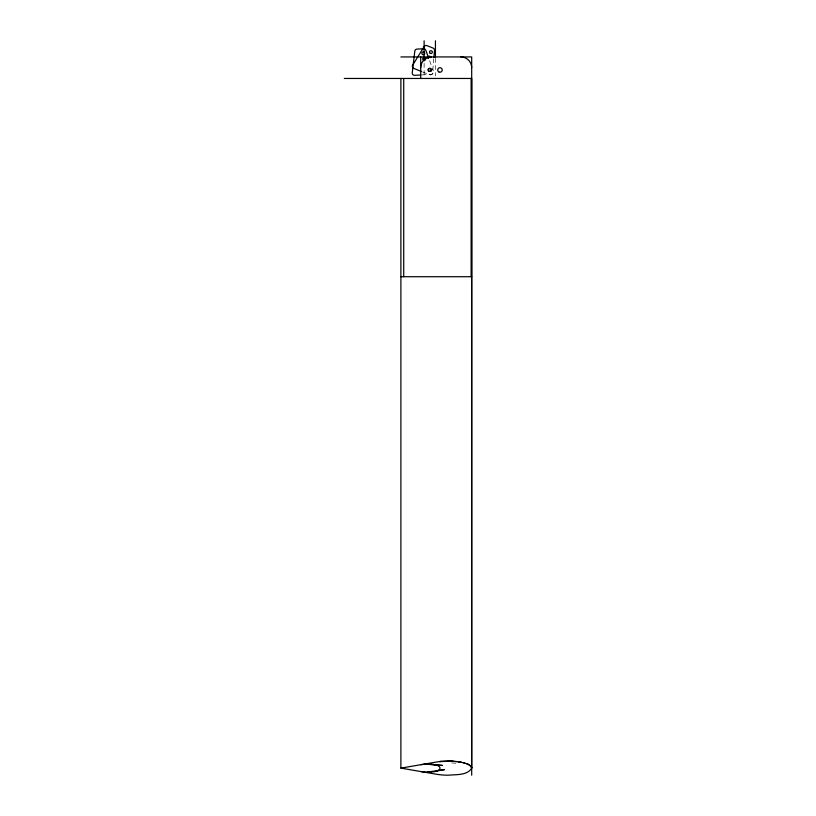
<?xml version="1.0" encoding="UTF-8"?>
<svg xmlns="http://www.w3.org/2000/svg" width="816" height="816" viewBox="0 0 816 816"><rect width="100%" height="100%" fill="white"/><g stroke="black" fill="none" stroke-linecap="round" stroke-linejoin="round"><path stroke-width="0.61" stroke-dasharray="4.08 3.06" d="M433.775 58.803L432.551 72.808A2.264 2.264 0 0 1 429.451 74.715L422.586 71.961M421.994 74.919L431.491 74.409A2.264 2.264 0 0 0 433.5 71.369L432.531 68.728M451.697 762.96L458.031 763.348M429.644 60.802L432.052 67.402M435.438 58.375L435.438 75.949M424.116 63.393L424.116 75.949"/><path stroke-width="1.22" d="M344.311 78.458L471.689 78.458L471.689 768.121C467.384 775.639 455.92 774.404 448.331 775.2A69.105 69.105 0 0 1 436.815 774.302L400.891 768.121L400.891 78.458M471.689 775.2L471.689 56.936L400.891 56.936M433.898 57.395L434.5 50.398A2.264 2.264 0 0 0 433.092 48.093L426.962 45.635A2.264 2.264 0 0 0 424.187 46.543L412.682 65.117A2.264 2.264 0 0 0 413.763 68.411L421.607 71.563M436.703 770.926L444.587 769.6L427.451 772.089C444.159 772.691 444.159 763.552 427.451 764.153A38.699 38.699 0 0 0 421.005 764.653M400.891 768.121L438.345 761.716L451.421 761.104M439.916 761.512L441.497 761.348M420.944 74.98L414.61 75.327A2.264 2.264 0 0 1 412.243 72.797L414.814 51.102A2.264 2.264 0 0 1 416.935 49.103L423.545 48.746A2.264 2.264 0 0 1 425.789 50.235L428.686 58.16M400.891 276.716L471.689 276.716M447.821 761.042L449.381 761.042M450.085 761.063L450.748 761.073M451.391 761.104L460.724 762.113M452.084 761.134L452.747 761.165M424.708 764.031L442.527 765.459L427.451 764.153M456.929 761.532L448.331 761.042A69.105 69.105 0 0 0 439.661 761.542M458.143 761.695L458.827 761.797M459.061 761.828L461.111 762.195M460.724 762.113C464.437 763.184 470.118 763.654 471.679 767.856M463.06 762.623L464.845 763.113M466.466 763.654L468.2 764.398M467.884 764.245L470.251 765.673M470.057 765.51L471.383 766.958M471.301 766.826L471.617 767.54M471.505 767.224L471.689 768.121M471.128 78.458L471.128 276.716M435.438 40.8L435.438 57.12M424.116 40.8L424.116 60.884M420.709 56.936L420.709 78.458M403.716 78.458L403.716 276.716M424.728 60.211A1.418 1.418 0 0 1 422.719 58.936A1.418 1.418 0 0 1 424.708 57.63A1.418 1.418 0 0 1 425.085 59.976M431.287 70.737A1.703 1.703 0 0 1 430.634 71.431M428.92 71.431A1.703 1.703 0 0 1 428.584 68.748A1.703 1.703 0 0 1 431.266 69.136M428.165 58.385A1.418 1.418 0 0 1 428.91 56.222A1.418 1.418 0 0 1 430.746 57.579M420.709 67.697A10.761 10.761 0 0 1 431.47 56.936M460.928 56.936A10.761 10.761 0 0 1 471.689 67.697M427.451 772.069A38.699 38.699 0 0 1 421.005 771.579M422.535 54.499A1.418 1.418 0 0 0 424.708 53.346A1.418 1.418 0 0 0 422.627 52.04A1.418 1.418 0 0 0 422.535 54.499M430.226 53.336A1.418 1.418 0 0 0 432.358 52.122A1.418 1.418 0 0 0 430.236 50.888A1.418 1.418 0 0 0 430.226 53.336M438.835 71.92A2.264 2.264 0 0 0 442.241 69.962A2.264 2.264 0 0 0 438.835 68.003A2.264 2.264 0 0 0 438.835 71.92M429.063 71.186A1.418 1.418 0 0 0 431.195 69.962A1.418 1.418 0 0 0 429.063 68.738A1.418 1.418 0 0 0 429.063 71.186"/></g></svg>
